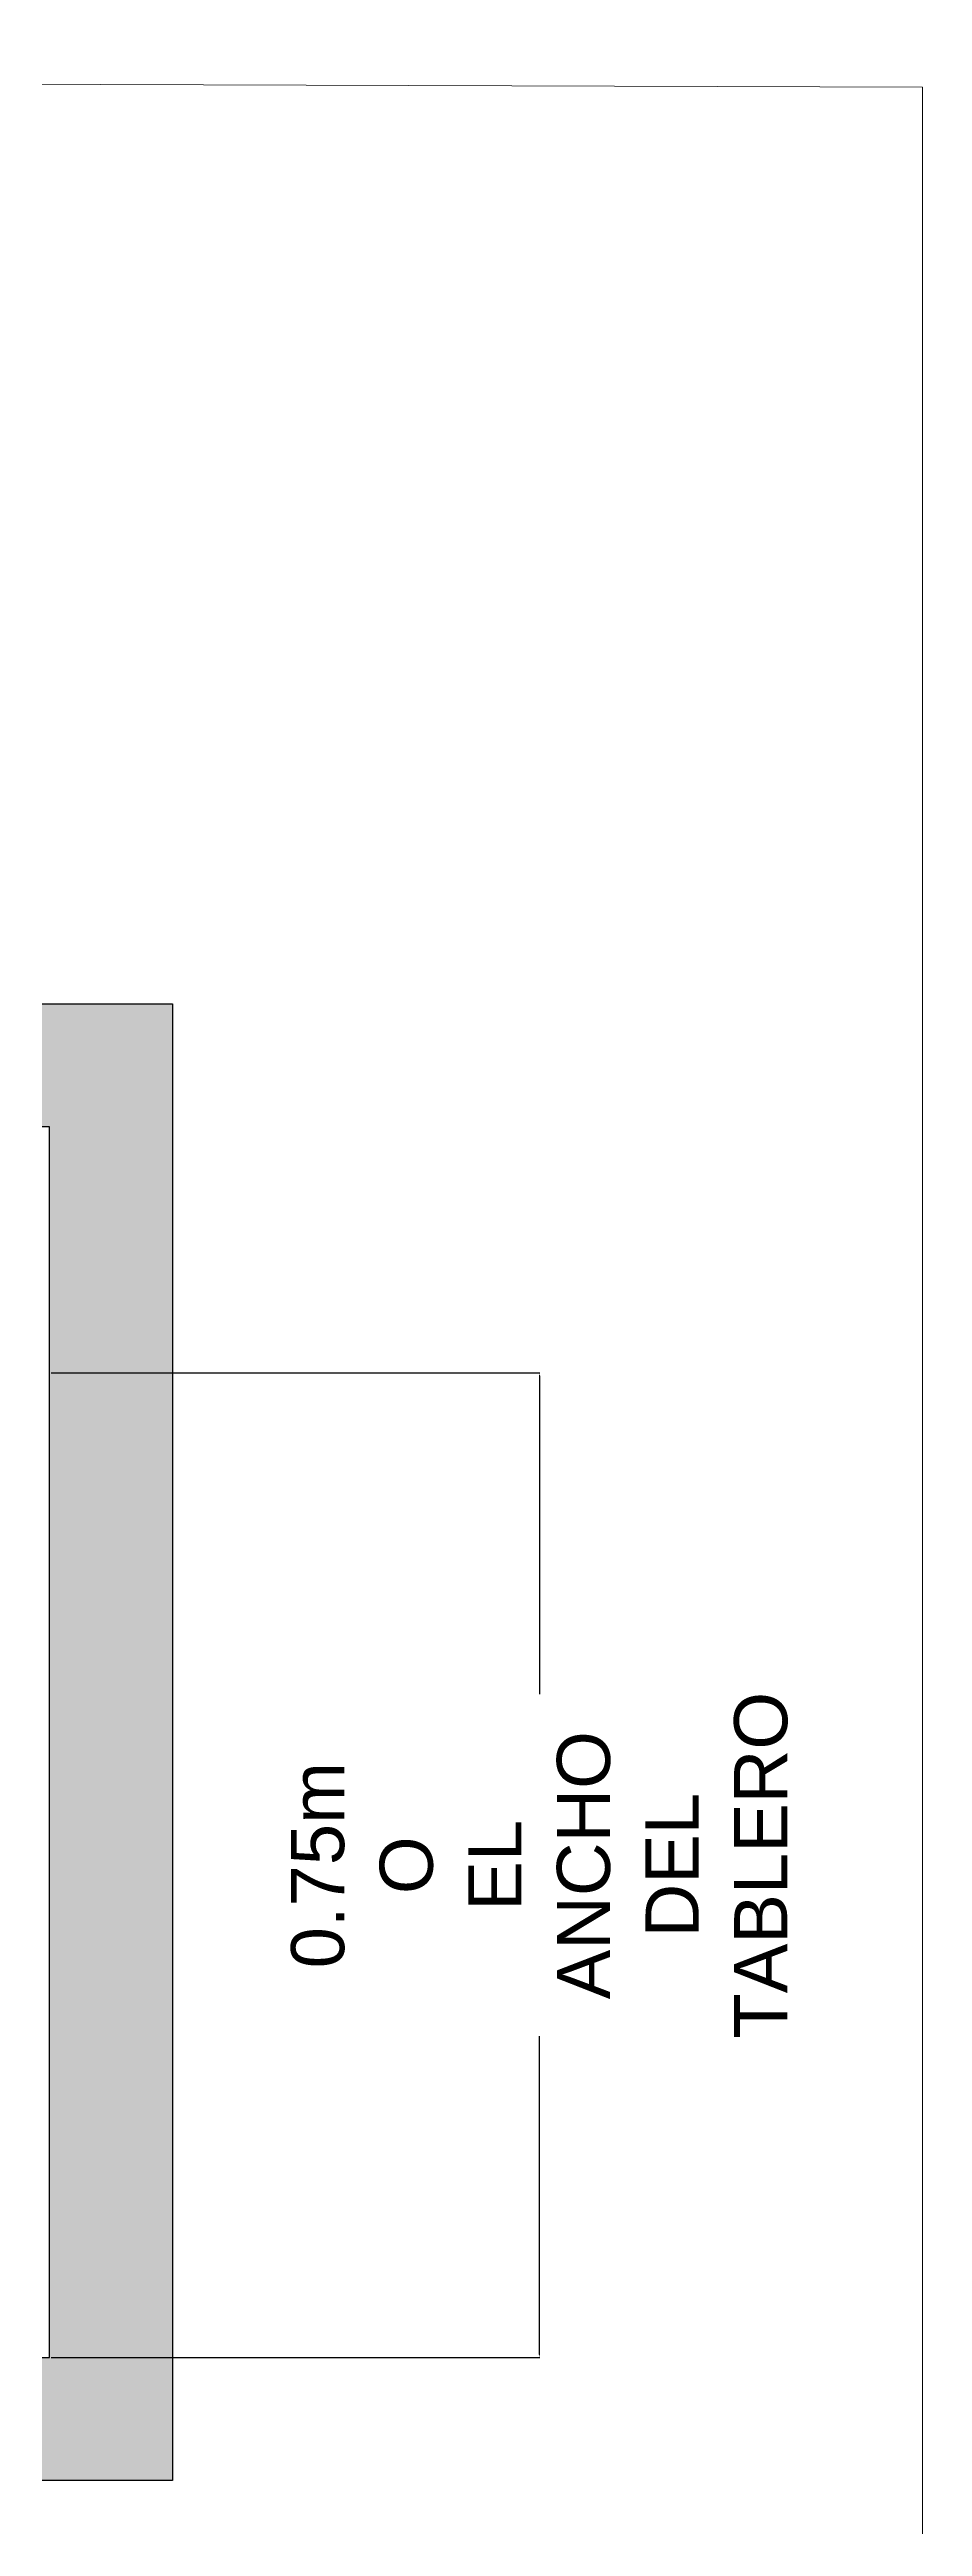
# Model space of a CAD drawing. Header units: millimetres. Extents: x 168 to 392, y 127 to 255.
# Drawn here: x 204.6 to 207.55, y 228.99 to 237.37 of the extents above; entities that cross this region are included whole.
import ezdxf

# ---------------------------------------------------------------- set-up
doc = ezdxf.new("R2010")
doc.units = ezdxf.units.MM
doc.layers.get('Defpoints').update_dxf_attribs({"color": 1})
for name, color, linetype, lineweight in [('Cotas', 255, 'Continuous', 25), ('Esquemas', 7, 'Continuous', 13), ('Muro Pedestal', 5, 'Continuous', 30)]:
    doc.layers.add(name, color=color, linetype=linetype, lineweight=lineweight)
doc.styles.add('0.18', font='', dxfattribs={"height": 0.18})
doc.styles.get('0.18').set_extended_font_data('@Arial Unicode MS')
doc.dimstyles.new('SLDDIMSTYLE0', dxfattribs={"dimtxt": 0.35, "dimasz": 0.3302, "dimexe": 0, "dimexo": 0.0625, "dimgap": 0.0875, "dimtad": 1, "dimlfac": 18, "dimrnd": 1e-09, "dimzin": 12, "dimdsep": 46, "dimtxsty": '0.18', "dimsah": 1, "dimcen": 0.09, "dimadec": 0, "dimazin": 3, "dimtfac": 1, "dimtofl": 0, "dimtmove": 0, "dimatfit": 3, "dimfxl": 1, "dimfrac": 2, "dimtolj": 1, "dimtzin": 12, "dimarcsym": 0})

# ---------------------------------------------------------------- blocks, each defined once
blk = doc.blocks.new('*D10')
at = {"layer": 'Cotas', "transparency": 16777216}
for p, q in [((204.6006, 232.8929), (206.2557, 232.8929)), ((204.6006, 229.5596), (206.2557, 229.5596))]:
    blk.add_line(p, q, dxfattribs=at)
at = {"layer": 'Cotas', "color": 0, "transparency": 16777216}
for p, q in [((206.2547, 232.8829), (206.2547, 231.8055)), ((206.2547, 229.5696), (206.2547, 230.647))]:
    blk.add_line(p, q, dxfattribs=at)
for points in [[(206.253, 232.8829), (206.2563, 232.8829), (206.2547, 232.8929)], [(206.253, 229.5696), (206.2563, 229.5696), (206.2547, 229.5596)]]:
    blk.add_solid(points, dxfattribs=at)
at = {"layer": 'Defpoints', "color": 0, "transparency": 16777216}
for p in [(204.5956, 232.8929), (204.5956, 229.5596), (206.2547, 229.5596)]:
    blk.add_point(p, dxfattribs=at)
at = {"layer": 'Cotas', "color": 0, "lineweight": -2, "transparency": 16777216, "insert": (206.2547, 231.2262), "char_height": 0.18, "width": 0.038554, "attachment_point": 5, "rotation": 90, "style": '0.18'}
blk.add_mtext('\\A1;0.75m O EL ANCHO DEL TABLERO', dxfattribs=at)

msp = doc.modelspace()

# ---------------------------------------------------------------- hatches: boundary and pattern name
at = {"layer": 'Muro Pedestal'}
h = msp.add_hatch(color=256, dxfattribs=at)
h.dxf.hatch_style = 1
h.paths.add_polyline_path([(194.73448, 234.1429), (194.73448, 229.1429), (199.04003, 229.1429), (199.04003, 229.55957), (195.15114, 229.55957), (195.15114, 233.72624), (204.59559, 233.72624), (204.59559, 229.55957), (202.37337, 229.55957), (202.37337, 229.1429), (205.01226, 229.1429), (205.01226, 234.1429)])

# ---------------------------------------------------------------- linework, layer by layer
at = {"layer": 'Esquemas'}
msp.add_lwpolyline([(167.52449, 237.37405), (207.55137, 237.24663), (207.55137, 221.80353), (167.52449, 221.93094)], close=True, dxfattribs=at)
at = {"layer": 'Muro Pedestal', "lineweight": -2}
msp.add_lwpolyline([(202.37337, 229.1429), (202.37337, 229.55957), (204.59559, 229.55957), (204.59559, 233.72624), (195.15114, 233.72624), (195.15114, 229.55957), (199.04003, 229.55957), (199.04003, 229.1429), (194.73448, 229.1429), (194.73448, 234.1429), (205.01226, 234.1429), (205.01226, 229.1429)], close=True, dxfattribs=at)

# ---------------------------------------------------------------- dimensions: what is measured, and where the dimension line sits
at = {"layer": 'Cotas', "lineweight": -2}
dim = msp.add_linear_dim(base=(206.25468, 229.55957), p1=(204.59559, 232.8929), p2=(204.59559, 229.55957), angle=270, text='0.75m O EL ANCHO DEL TABLERO', dimstyle='SLDDIMSTYLE0', override={"dimtxt": 0.01, "dimasz": 0.01, "dimexe": 0.001, "dimexo": 0.005, "dimgap": 0.005, "dimtad": 0, "dimclre": 256, "dimlwd": 65535, "dimlwe": 65535}, dxfattribs=at)
dim.commit()
dim.dimension.update_dxf_attribs({"geometry": '*D10', "text_midpoint": (206.25468, 231.22624), "dimtype": 161})

doc.saveas('drawing.dxf')
